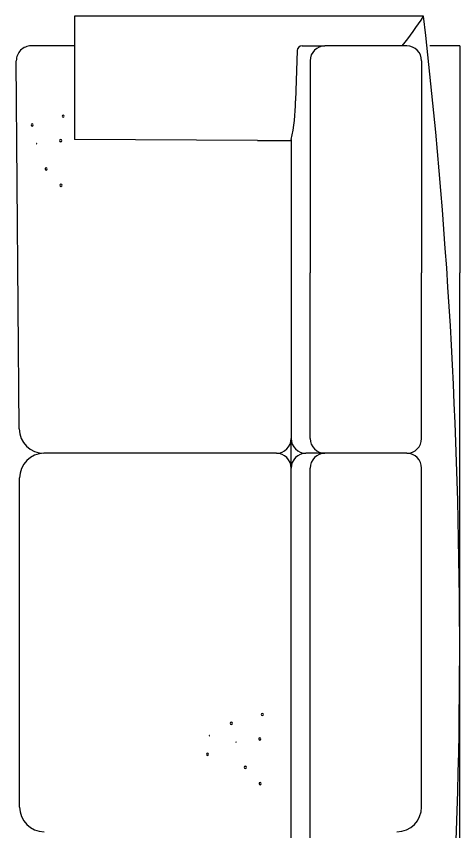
# Model space of a CAD drawing. Header units: inches. Extents: x 2812 to 5325, y 1091 to 3673.
# Drawn here: x 4427 to 5325, y 2020 to 3673 of the extents above; entities that cross this region are included whole.
import ezdxf

# ---------------------------------------------------------------- set-up
doc = ezdxf.new("R2010")
doc.units = ezdxf.units.IN
doc.header["$MEASUREMENT"] = 0
doc.layers.add('freecads.com', color=7, linetype='Continuous')

msp = doc.modelspace()

# ---------------------------------------------------------------- linework, layer by layer
at = {"layer": 'freecads.com', "ltscale": 2}
for p, q in [((4544.7, 3673.3), (4544.7, 3423.3)), ((5251.6, 3673.3), (4544.7, 3673.3)), ((4544.7, 3613.3), (4456.5, 3613.3)), ((5005.5, 3613.3), (5051.8, 3613.3)), ((5217.5, 3613.3), (5051.8, 3613.3)), ((5324.7, 3613.3), (5264, 3613.3)), ((5324.7, 3613.3), (5324.7, 3153.3)), ((4995.5, 3603.7), (4991.9, 3501.7)), ((4432.5, 2836.9), (4426.5, 3583.1)), ((5021.8, 3583.3), (5021.8, 3153.3)), ((5247.5, 3583.3), (5247.5, 3153.3)), ((4914.9, 3421.4), (4544.7, 3423.3)), ((4983.3, 3423.3), (4983.3, 2817.3)), ((4914.9, 3421.4), (4983.3, 3421.4)), ((5021.8, 2817.3), (5021.8, 3153.3)), ((5247.5, 2817.3), (5247.5, 3153.3)), ((5324.7, 1091.8), (5324.7, 3153.3)), ((4983.3, 2757.3), (4983.3, 2817.3)), ((4483.1, 2787.3), (4482.5, 2787.3)), ((4953.3, 2787.3), (4483.1, 2787.3)), ((4953.3, 2787.3), (4953.3, 2787.3)), ((5051.8, 2787.3), (5013.3, 2787.3)), ((5217.5, 2787.3), (5051.8, 2787.3)), ((4983.3, 1433.2), (4983.3, 2757.3)), ((5021.8, 1394.6), (5021.8, 2757.3)), ((5247.5, 2070.2), (5247.5, 2757.3)), ((4433.1, 2070.2), (4433.1, 2737.3))]:
    msp.add_line(p, q, dxfattribs=at)
for centre, radius, start, end in [((4618.7, 4083.5), 754.2, 321.4328, 327.0519), ((-5902.1, 2394.3), 11226.8, 353.68225, 6.54157), ((4456.5, 3583.3), 30, 90, 180.4579), ((5005.5, 3603.3), 10, 90, 177.9816), ((5051.8, 3583.3), 30, 90, 180), ((5217.5, 3583.3), 30, 0, 90), ((4622.3, 3502.6), 369.7, 347.6131, 359.8582), ((4521.5, 3470.9), 2.22, 1.3946, 181.3946), ((4458.7, 3453), 2.22, 1.3946, 181.3946), ((4521.5, 3470.9), 2.22, 181.3946, 1.3946), ((4458.7, 3453), 2.22, 181.3946, 1.3946), ((4516.3, 3421.3), 2.22, 1.3946, 181.3946), ((4467.8, 3415), 0.371, 1.3946, 181.3946), ((4467.8, 3415), 0.371, 181.3946, 1.3946), ((4516.3, 3421.3), 2.22, 181.3946, 1.3946), ((4486.9, 3363.8), 2.22, 1.3946, 181.3946), ((4486.9, 3363.8), 2.22, 181.3946, 1.3946), ((4516.9, 3330.8), 2.22, 1.3946, 181.3946), ((4516.9, 3330.8), 2.22, 181.3946, 1.3946), ((4482.5, 2837.3), 50, 180.4579, 270), ((4953.3, 2817.3), 30, 270, 0), ((5013.3, 2817.3), 30, 180, 270), ((5051.8, 2817.3), 30, 180, 270), ((5217.5, 2817.3), 30, 270, 0), ((4483.1, 2737.3), 50, 90, 180), ((4953.3, 2757.3), 30, 0, 90), ((5013.3, 2757.3), 30, 90, 180), ((5051.8, 2757.3), 30, 90, 180), ((5217.5, 2757.3), 30, 0, 90), ((4925, 2257.7), 2.22, 1.3946, 181.3946), ((4925, 2257.7), 2.22, 181.3946, 1.3946), ((4862.1, 2239.8), 2.22, 1.3946, 181.3946), ((4862.1, 2239.8), 2.22, 181.3946, 1.3946), ((4817.7, 2215), 0.371, 1.3946, 181.3946), ((4817.7, 2215), 0.371, 181.3946, 1.3946), ((4871.3, 2201.7), 0.371, 1.3946, 181.3946), ((4871.3, 2201.7), 0.371, 181.3946, 1.3946), ((4919.7, 2208.1), 2.22, 1.3946, 181.3946), ((4919.7, 2208.1), 2.22, 181.3946, 1.3946), ((4813.8, 2177.1), 2.22, 1.3946, 181.3946), ((4813.8, 2177.1), 2.22, 181.3946, 1.3946), ((4890.3, 2150.5), 2.22, 1.3946, 181.3946), ((4890.3, 2150.5), 2.22, 181.3946, 1.3946), ((4920.4, 2117.6), 2.22, 1.3946, 181.3946), ((4920.4, 2117.6), 2.22, 181.3946, 1.3946), ((4483.1, 2070.2), 50, 180, 270), ((5197.5, 2070.2), 50, 270, 0)]:
    msp.add_arc(centre, radius, start, end, dxfattribs=at)

doc.saveas('drawing.dxf')
